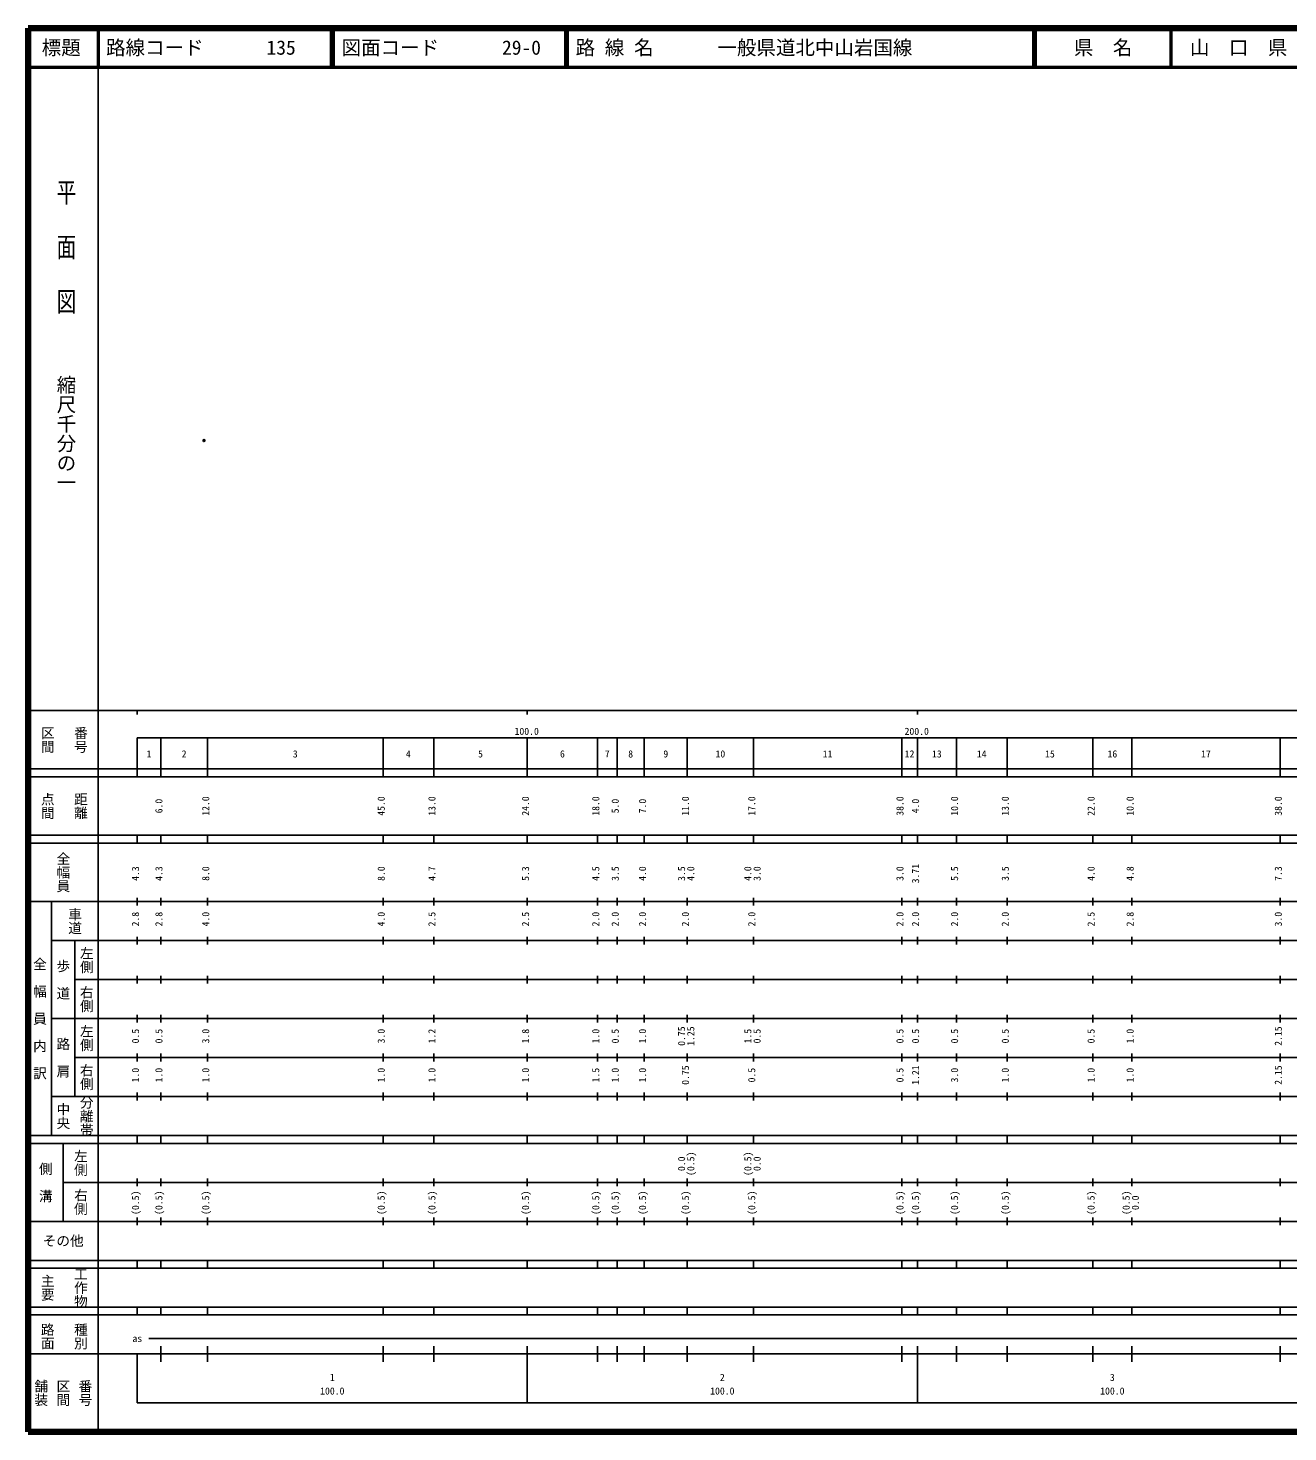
# Model space of a CAD drawing. Units: millimetres on the paper. Extents: x 40 to 680, y 20 to 380.
# Drawn here: x 40 to 363, y 20 to 380 of the extents above; entities that cross this region are included whole.
import ezdxf
from ezdxf.enums import TextEntityAlignment as Align

# ---------------------------------------------------------------- set-up
doc = ezdxf.new("R2010")
doc.units = ezdxf.units.MM
doc.header["$PDMODE"] = 32
doc.header["$PDSIZE"] = 0.5
doc.layers.add('M-OTRS', color=6, linetype='Continuous')
doc.layers.add('M-TTL-TXT', color=7, linetype='Continuous')
for name, color, linetype, lineweight in [('M-TTL', 2, 'Continuous', 140), ('M-TTL-BAND', 7, 'Continuous', 25), ('M-TTL-LINE', 7, 'Continuous', 50)]:
    doc.layers.add(name, color=color, linetype=linetype, lineweight=lineweight)
doc.styles.add('@ＭＳ ゴシック', font='')
doc.styles.add('ＭＳ ゴシック', font='')
doc.styles.get('@ＭＳ ゴシック').set_extended_font_data('@MS Gothic')
doc.styles.get('ＭＳ ゴシック').set_extended_font_data('MS Gothic')

msp = doc.modelspace()

# ---------------------------------------------------------------- linework, layer by layer
at = {"layer": 'M-OTRS'}
msp.add_point((85.103, 274.225), dxfattribs=at)
at = {"layer": 'M-TTL'}
for p, q in [((40, 380), (40, 20)), ((680, 380), (40, 380)), ((40, 20), (680, 20))]:
    msp.add_line(p, q, dxfattribs=at)
at = {"layer": 'M-TTL-BAND'}
for p, q in [((58, 370), (58, 20)), ((40, 205), (579, 205)), ((68, 205), (68, 204)), ((168, 205), (168, 204)), ((268, 205), (268, 204)), ((68, 198), (579, 198)), ((68, 198), (68, 188)), ((74, 188), (74, 198)), ((86, 188), (86, 198)), ((131, 188), (131, 198)), ((144, 188), (144, 198)), ((168, 188), (168, 198)), ((186, 188), (186, 198)), ((191, 188), (191, 198)), ((198, 188), (198, 198)), ((209, 188), (209, 198)), ((226, 188), (226, 198)), ((264, 188), (264, 198)), ((268, 188), (268, 198)), ((278, 188), (278, 198)), ((291, 188), (291, 198)), ((313, 188), (313, 198)), ((323, 188), (323, 198)), ((361, 188), (361, 198)), ((40, 190), (579, 190)), ((40, 188), (579, 188)), ((40, 173), (579, 173)), ((68, 171), (68, 173)), ((74, 171), (74, 173)), ((86, 171), (86, 173)), ((131, 171), (131, 173)), ((144, 171), (144, 173)), ((168, 171), (168, 173)), ((186, 171), (186, 173)), ((191, 171), (191, 173)), ((198, 171), (198, 173)), ((209, 171), (209, 173)), ((226, 171), (226, 173)), ((264, 171), (264, 173)), ((268, 171), (268, 173)), ((278, 171), (278, 173)), ((291, 171), (291, 173)), ((313, 171), (313, 173)), ((323, 171), (323, 173)), ((361, 171), (361, 173)), ((40, 171), (579, 171)), ((40, 156), (579, 156)), ((46, 96), (46, 156)), ((68, 155), (68, 157)), ((74, 155), (74, 157)), ((86, 155), (86, 157)), ((131, 155), (131, 157)), ((144, 155), (144, 157)), ((168, 155), (168, 157)), ((186, 155), (186, 157)), ((191, 155), (191, 157)), ((198, 155), (198, 157)), ((209, 155), (209, 157)), ((226, 155), (226, 157)), ((264, 155), (264, 157)), ((268, 155), (268, 157)), ((278, 155), (278, 157)), ((291, 155), (291, 157)), ((313, 155), (313, 157)), ((323, 155), (323, 157)), ((361, 155), (361, 157)), ((46, 146), (579, 146)), ((52, 146), (52, 106)), ((68, 145), (68, 147)), ((74, 145), (74, 147)), ((86, 145), (86, 147)), ((131, 145), (131, 147)), ((144, 145), (144, 147)), ((168, 145), (168, 147)), ((186, 145), (186, 147)), ((191, 145), (191, 147)), ((198, 145), (198, 147)), ((209, 145), (209, 147)), ((226, 145), (226, 147)), ((264, 145), (264, 147)), ((268, 145), (268, 147)), ((278, 145), (278, 147)), ((291, 145), (291, 147)), ((313, 145), (313, 147)), ((323, 145), (323, 147)), ((361, 145), (361, 147)), ((68, 135), (68, 137)), ((74, 135), (74, 137)), ((86, 135), (86, 137)), ((131, 135), (131, 137)), ((144, 135), (144, 137)), ((168, 135), (168, 137)), ((186, 135), (186, 137)), ((191, 135), (191, 137)), ((198, 135), (198, 137)), ((209, 135), (209, 137)), ((226, 135), (226, 137)), ((264, 135), (264, 137)), ((268, 135), (268, 137)), ((278, 135), (278, 137)), ((291, 135), (291, 137)), ((313, 135), (313, 137)), ((323, 135), (323, 137)), ((361, 135), (361, 137)), ((52, 136), (579, 136)), ((46, 126), (579, 126)), ((68, 125), (68, 127)), ((74, 125), (74, 127)), ((86, 125), (86, 127)), ((131, 125), (131, 127)), ((144, 125), (144, 127)), ((168, 125), (168, 127)), ((186, 125), (186, 127)), ((191, 125), (191, 127)), ((198, 125), (198, 127)), ((209, 125), (209, 127)), ((226, 125), (226, 127)), ((264, 125), (264, 127)), ((268, 125), (268, 127)), ((278, 125), (278, 127)), ((291, 125), (291, 127)), ((313, 125), (313, 127)), ((323, 125), (323, 127)), ((361, 125), (361, 127)), ((52, 116), (579, 116)), ((68, 115), (68, 117)), ((74, 115), (74, 117)), ((86, 115), (86, 117)), ((131, 115), (131, 117)), ((144, 115), (144, 117)), ((168, 115), (168, 117)), ((186, 115), (186, 117)), ((191, 115), (191, 117)), ((198, 115), (198, 117)), ((209, 115), (209, 117)), ((226, 115), (226, 117)), ((264, 115), (264, 117)), ((268, 115), (268, 117)), ((278, 115), (278, 117)), ((291, 115), (291, 117)), ((313, 115), (313, 117)), ((323, 115), (323, 117)), ((361, 115), (361, 117)), ((46, 106), (579, 106)), ((68, 105), (68, 107)), ((74, 105), (74, 107)), ((86, 105), (86, 107)), ((131, 105), (131, 107)), ((144, 105), (144, 107)), ((168, 105), (168, 107)), ((186, 105), (186, 107)), ((191, 105), (191, 107)), ((198, 105), (198, 107)), ((209, 105), (209, 107)), ((226, 105), (226, 107)), ((264, 105), (264, 107)), ((268, 105), (268, 107)), ((278, 105), (278, 107)), ((291, 105), (291, 107)), ((313, 105), (313, 107)), ((323, 105), (323, 107)), ((361, 105), (361, 107)), ((40, 96), (579, 96)), ((40, 94), (579, 94)), ((49, 94), (49, 74)), ((68, 94), (68, 96)), ((74, 94), (74, 96)), ((86, 94), (86, 96)), ((131, 94), (131, 96)), ((144, 94), (144, 96)), ((168, 94), (168, 96)), ((186, 94), (186, 96)), ((191, 94), (191, 96)), ((198, 94), (198, 96)), ((209, 94), (209, 96)), ((226, 94), (226, 96)), ((264, 94), (264, 96)), ((268, 94), (268, 96)), ((278, 94), (278, 96)), ((291, 94), (291, 96)), ((313, 94), (313, 96)), ((323, 94), (323, 96)), ((361, 94), (361, 96)), ((49, 84), (579, 84)), ((68, 83), (68, 85)), ((74, 83), (74, 85)), ((86, 83), (86, 85)), ((131, 83), (131, 85)), ((144, 83), (144, 85)), ((168, 83), (168, 85)), ((186, 83), (186, 85)), ((191, 83), (191, 85)), ((198, 83), (198, 85)), ((209, 83), (209, 85)), ((226, 83), (226, 85)), ((264, 83), (264, 85)), ((268, 83), (268, 85)), ((278, 83), (278, 85)), ((291, 83), (291, 85)), ((313, 83), (313, 85)), ((323, 83), (323, 85)), ((361, 83), (361, 85)), ((40, 74), (579, 74)), ((68, 73), (68, 75)), ((74, 73), (74, 75)), ((86, 73), (86, 75)), ((131, 73), (131, 75)), ((144, 73), (144, 75)), ((168, 73), (168, 75)), ((186, 73), (186, 75)), ((191, 73), (191, 75)), ((198, 73), (198, 75)), ((209, 73), (209, 75)), ((226, 73), (226, 75)), ((264, 73), (264, 75)), ((268, 73), (268, 75)), ((278, 73), (278, 75)), ((291, 73), (291, 75)), ((313, 73), (313, 75)), ((323, 73), (323, 75)), ((361, 73), (361, 75)), ((40, 64), (579, 64)), ((40, 62), (579, 62)), ((68, 62), (68, 64)), ((74, 62), (74, 64)), ((86, 62), (86, 64)), ((131, 62), (131, 64)), ((144, 62), (144, 64)), ((168, 62), (168, 64)), ((186, 62), (186, 64)), ((191, 62), (191, 64)), ((198, 62), (198, 64)), ((209, 62), (209, 64)), ((226, 62), (226, 64)), ((264, 62), (264, 64)), ((268, 62), (268, 64)), ((278, 62), (278, 64)), ((291, 62), (291, 64)), ((313, 62), (313, 64)), ((323, 62), (323, 64)), ((361, 62), (361, 64)), ((40, 52), (579, 52)), ((68, 50), (68, 52)), ((74, 50), (74, 52)), ((86, 50), (86, 52)), ((131, 50), (131, 52)), ((144, 50), (144, 52)), ((168, 50), (168, 52)), ((186, 50), (186, 52)), ((191, 50), (191, 52)), ((198, 50), (198, 52)), ((209, 50), (209, 52)), ((226, 50), (226, 52)), ((264, 50), (264, 52)), ((268, 50), (268, 52)), ((278, 50), (278, 52)), ((291, 50), (291, 52)), ((313, 50), (313, 52)), ((323, 50), (323, 52)), ((361, 50), (361, 52)), ((40, 50), (579, 50)), ((71, 44), (565, 44)), ((40, 40), (579, 40)), ((68, 40), (68, 27.5)), ((74, 38), (74, 42)), ((86, 38), (86, 42)), ((131, 38), (131, 42)), ((144, 38), (144, 42)), ((168, 27.5), (168, 42)), ((186, 38), (186, 42)), ((191, 38), (191, 42)), ((198, 38), (198, 42)), ((209, 38), (209, 42)), ((226, 38), (226, 42)), ((264, 38), (264, 42)), ((268, 27.5), (268, 42)), ((278, 38), (278, 42)), ((291, 38), (291, 42)), ((313, 38), (313, 42)), ((323, 38), (323, 42)), ((361, 38), (361, 42)), ((68, 27.5), (579, 27.5))]:
    msp.add_line(p, q, dxfattribs=at)
at = {"layer": 'M-TTL-LINE'}
for p, q in [((58, 380), (58, 370)), ((117.75, 380), (117.75, 370)), ((118.25, 380), (118.25, 370)), ((177.75, 380), (177.75, 370)), ((178.25, 380), (178.25, 370)), ((297.75, 380), (297.75, 370)), ((298.25, 380), (298.25, 370)), ((333, 380), (333, 370)), ((40, 370), (680, 370))]:
    msp.add_line(p, q, dxfattribs=at)

# ---------------------------------------------------------------- texts
at = {"layer": 'M-TTL-BAND', "style": '@ＭＳ ゴシック', "width": 1.4}
msp.add_text('平  面  図', height=3.666, rotation=270, dxfattribs=at).set_placement((49.777, 306.475), align=Align.MIDDLE_RIGHT)
at = {"layer": 'M-TTL-BAND', "style": '@ＭＳ ゴシック'}
msp.add_text('縮尺千分の一', height=3.666, rotation=270, dxfattribs=at).set_placement((49.777, 261.03), align=Align.MIDDLE_RIGHT)
for s, p in [('区間', (45, 197.5)), ('番号', (53.5, 197.5)), ('点間', (45, 180.5)), ('距離', (53.5, 180.5)), ('全幅員', (49, 163.5)), ('車道', (52, 151)), ('左側', (55, 141)), ('全\u3000幅\u3000員\u3000内\u3000訳', (43, 126)), ('歩\u3000道', (49, 136)), ('右側', (55, 131)), ('左側', (55, 121)), ('路\u3000肩', (49, 116)), ('右側', (55, 111)), ('分離帯', (55, 101)), ('中央', (49, 101)), ('左側', (53.5, 89)), ('側\u3000溝', (44.5, 84)), ('右側', (53.5, 79)), ('工作物', (53.5, 57)), ('主要', (45, 57)), ('路面', (45, 44.5)), ('種別', (53.5, 44.5)), ('舗装', (43.333, 30)), ('区間', (49, 30)), ('番号', (54.667, 30))]:
    msp.add_text(s, height=2.566, rotation=270, dxfattribs=at).set_placement(p, align=Align.MIDDLE_CENTER)
at = {"layer": 'M-TTL-BAND', "style": 'ＭＳ ゴシック'}
for s, p in [('100.0', (167.844, 198.195)), ('200.0', (267.844, 198.195)), ('1', (71, 192.405)), ('2', (80, 192.405)), ('3', (108.5, 192.405)), ('4', (137.5, 192.405)), ('5', (156, 192.405)), ('6', (177, 192.405)), ('7', (188.5, 192.405)), ('8', (194.5, 192.405)), ('9', (203.5, 192.405)), ('10', (217.5, 192.405)), ('11', (245, 192.405)), ('12', (266, 192.405)), ('13', (273, 192.405)), ('14', (284.5, 192.405)), ('15', (302, 192.405)), ('16', (318, 192.405)), ('17', (342, 192.405)), ('as', (68, 42.5)), ('1', (118, 32.523)), ('2', (218, 32.523)), ('3', (318, 32.523)), ('100.0', (118, 29.033)), ('100.0', (218, 29.033)), ('100.0', (318, 29.033))]:
    msp.add_text(s, height=1.833, dxfattribs=at).set_placement(p, align=Align.BOTTOM_CENTER)
for s, p in [('6.0', (75, 180.5)), ('12.0', (87, 180.5)), ('45.0', (132, 180.5)), ('13.0', (145, 180.5)), ('24.0', (169, 180.5)), ('18.0', (187, 180.5)), ('5.0', (192, 180.5)), ('7.0', (199, 180.5)), ('11.0', (210, 180.5)), ('17.0', (227, 180.5)), ('38.0', (265, 180.5)), ('4.0', (269, 180.5)), ('10.0', (279, 180.5)), ('13.0', (292, 180.5)), ('22.0', (314, 180.5)), ('10.0', (324, 180.5)), ('38.0', (362, 180.5)), ('4.3', (69, 163.174)), ('4.3', (75, 163.174)), ('8.0', (87, 163.174)), ('8.0', (132, 163.174)), ('4.7', (145, 163.174)), ('5.3', (169, 163.174)), ('4.5', (187, 163.174)), ('3.5', (192, 163.174)), ('4.0', (199, 163.174)), ('3.5', (209, 163.174)), ('4.0', (211.37, 163.174)), ('4.0', (226, 163.174)), ('3.0', (228.37, 163.174)), ('3.0', (265, 163.174)), ('3.71', (269, 163.174)), ('5.5', (279, 163.174)), ('3.5', (292, 163.174)), ('4.0', (314, 163.174)), ('4.8', (324, 163.174)), ('7.3', (362, 163.174)), ('2.8', (69, 151.5)), ('2.8', (75, 151.5)), ('4.0', (87, 151.5)), ('4.0', (132, 151.5)), ('2.5', (145, 151.5)), ('2.5', (169, 151.5)), ('2.0', (187, 151.5)), ('2.0', (192, 151.5)), ('2.0', (199, 151.5)), ('2.0', (210, 151.5)), ('2.0', (227, 151.5)), ('2.0', (265, 151.5)), ('2.0', (269, 151.5)), ('2.0', (279, 151.5)), ('2.0', (292, 151.5)), ('2.5', (314, 151.5)), ('2.8', (324, 151.5)), ('3.0', (362, 151.5)), ('0.5', (69, 121.5)), ('0.5', (75, 121.5)), ('3.0', (87, 121.5)), ('3.0', (132, 121.5)), ('1.2', (145, 121.5)), ('1.8', (169, 121.5)), ('1.0', (187, 121.5)), ('0.5', (192, 121.5)), ('1.0', (199, 121.5)), ('0.75', (209, 121.5)), ('1.25', (211.37, 121.5)), ('1.5', (226, 121.5)), ('0.5', (228.37, 121.5)), ('0.5', (265, 121.5)), ('0.5', (269, 121.5)), ('0.5', (279, 121.5)), ('0.5', (292, 121.5)), ('0.5', (314, 121.5)), ('1.0', (324, 121.5)), ('2.15', (362, 121.5)), ('1.0', (69, 111.5)), ('1.0', (75, 111.5)), ('1.0', (87, 111.5)), ('1.0', (132, 111.5)), ('1.0', (145, 111.5)), ('1.0', (169, 111.5)), ('1.5', (187, 111.5)), ('1.0', (192, 111.5)), ('1.0', (199, 111.5)), ('0.75', (210, 111.5)), ('0.5', (227, 111.5)), ('0.5', (265, 111.5)), ('1.21', (269, 111.5)), ('3.0', (279, 111.5)), ('1.0', (292, 111.5)), ('1.0', (314, 111.5)), ('1.0', (324, 111.5)), ('2.15', (362, 111.5)), ('0.0', (209, 88.764)), ('(0.5)', (211.37, 88.764)), ('(0.5)', (226, 88.764)), ('0.0', (228.37, 88.764)), ('(0.5)', (69, 78.764)), ('(0.5)', (75, 78.764)), ('(0.5)', (87, 78.764)), ('(0.5)', (132, 78.764)), ('(0.5)', (145, 78.764)), ('(0.5)', (169, 78.764)), ('(0.5)', (187, 78.764)), ('(0.5)', (192, 78.764)), ('(0.5)', (199, 78.764)), ('(0.5)', (210, 78.764)), ('(0.5)', (227, 78.764)), ('(0.5)', (265, 78.764)), ('(0.5)', (269, 78.764)), ('(0.5)', (279, 78.764)), ('(0.5)', (292, 78.764)), ('(0.5)', (314, 78.764)), ('(0.5)', (323, 78.764)), ('0.0', (325.37, 78.764))]:
    msp.add_text(s, height=1.833, rotation=90, dxfattribs=at).set_placement(p, align=Align.BOTTOM_CENTER)
msp.add_text('その他', height=2.566, dxfattribs=at).set_placement((49, 69), align=Align.MIDDLE_CENTER)
at = {"layer": 'M-TTL-TXT', "style": 'ＭＳ ゴシック'}
for s, p in [('標題', (48.5, 375)), ('県\u3000名', (315.625, 375)), ('山\u3000口\u3000県', (350.375, 375))]:
    msp.add_text(s, height=3.666, dxfattribs=at).set_placement(p, align=Align.MIDDLE_CENTER)
for s, p in [('路線コード', (60, 375)), ('135', (101.142, 375)), ('図面コード', (120.38, 375)), ('29-0', (161.521, 375)), ('路 線 名', (180.38, 375)), ('一般県道北中山岩国線', (216.734, 375))]:
    msp.add_text(s, height=3.666, dxfattribs=at).set_placement(p, align=Align.MIDDLE_LEFT)

doc.saveas('drawing.dxf')
